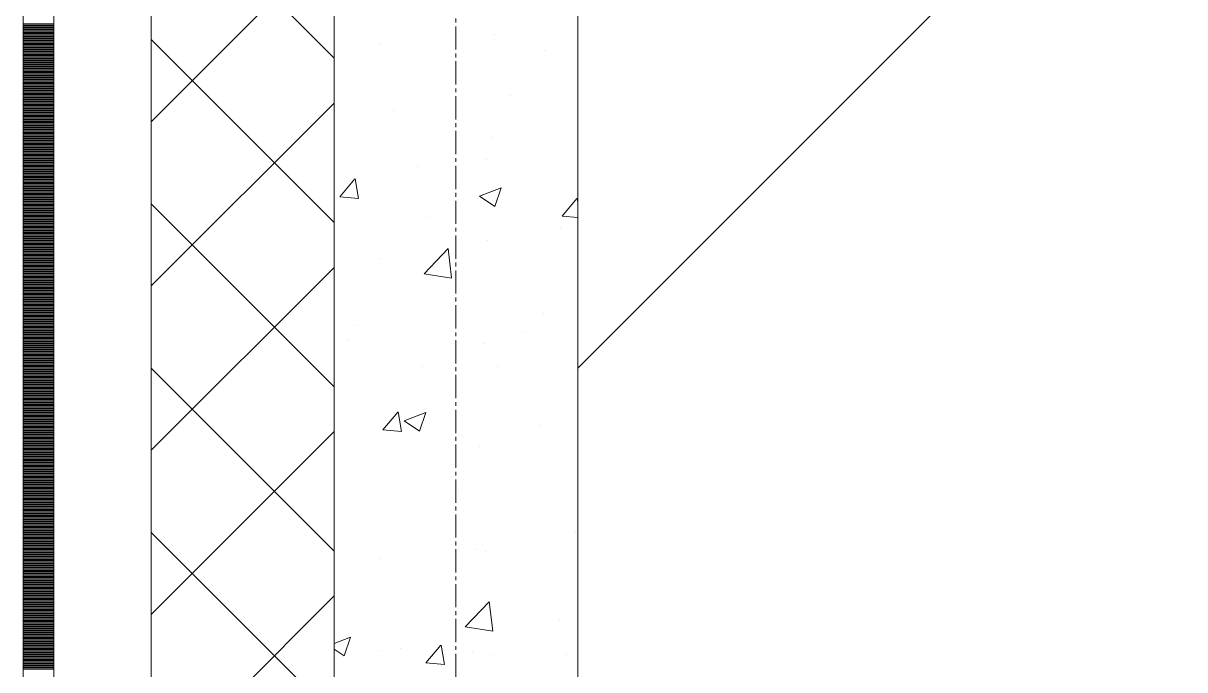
# Model space of a CAD drawing. Header units: millimetres. Extents: x 538266 to 1167394, y 114608 to 637157.
# Drawn here: x 828883 to 829836, y 159612 to 160142 of the extents above; entities that cross this region are included whole.
import ezdxf
from ezdxf.enums import TextEntityAlignment as Align

# ---------------------------------------------------------------- set-up
doc = ezdxf.new("R2010")
doc.units = ezdxf.units.MM
doc.linetypes.add('CENTER2', pattern=[28.575, 19.05, -3.175, 3.175, -3.175])
doc.linetypes.add('DASHED', pattern=[19.05, 12.7, -6.35])
doc.layers.get('Defpoints').update_dxf_attribs({"color": 140})
doc.layers.add('АР_Делит', color=120, linetype='Continuous', lineweight=0, plot=False)
for name, color, linetype, lineweight in [('АР_Стены ПЕНОблок', 52, 'Continuous', 20), ('АР_Тонкая', 254, 'Continuous', 5), ('АР_Утеплитель', 31, 'Continuous', 0), ('АР_Штриховка', 8, 'Continuous', 0)]:
    doc.layers.add(name, color=color, linetype=linetype, lineweight=lineweight)
doc.layers.add('РД_Оси_100', color=7, linetype='Continuous', lineweight=0, true_color=0x525252)
doc.layers.add('ФВ-5', color=7, linetype='Continuous')
doc.styles.add('style1', font='ARIALN.TTF')

# ---------------------------------------------------------------- blocks, each defined once
blk = doc.blocks.new('2_этаж')
at = {"layer": 'АР_Стены ПЕНОблок', "color": 18, "linetype": 'Continuous', "lineweight": 20, "true_color": 0x000000}
for p, q in [((672773.57, 213213.25), (672773.57, 137013.25)), ((672973.57, 137013.25), (672973.57, 213213.25))]:
    blk.add_line(p, q, dxfattribs=at)
at = {"layer": 'АР_Тонкая', "color": 18, "linetype": 'Continuous', "lineweight": 5, "true_color": 0x000000}
for p, q in [((672518.57, 213213.25), (672518.57, 137013.25)), ((672543.57, 213213.25), (672543.57, 137013.25)), ((672543.57, 137013.25), (672543.57, 213213.25)), ((672623.57, 137013.25), (672623.57, 213213.25))]:
    blk.add_line(p, q, dxfattribs=at)
at = {"layer": 'АР_Утеплитель', "color": 18, "linetype": 'Continuous', "lineweight": 0, "true_color": 0x000000}
for p, q in [((672623.57, 213213.25), (672623.57, 137013.25)), ((672773.57, 137013.25), (672773.57, 213213.25))]:
    blk.add_line(p, q, dxfattribs=at)
at = {"layer": 'АР_Штриховка', "color": 18, "linetype": 'Continuous', "lineweight": 0, "true_color": 0x000000}
for p, q in [((672773.57, 160113.94), (672623.57, 160263.94)), ((672623.57, 160061.8), (672773.57, 160211.8)), ((672518.57, 160142), (672543.57, 160142)), ((672518.57, 160141), (672543.57, 160141)), ((672518.57, 160140), (672543.57, 160140)), ((672518.57, 160139), (672543.57, 160139)), ((672518.57, 160138), (672543.57, 160138)), ((672518.57, 160137), (672543.57, 160137)), ((672518.57, 160136), (672543.57, 160136)), ((672518.57, 160135), (672543.57, 160135)), ((672518.57, 160134), (672543.57, 160134)), ((672518.57, 160133), (672543.57, 160133)), ((672518.57, 160132), (672543.57, 160132)), ((672905.55, 160133.64), (672905.55, 160133.64)), ((672518.57, 160131), (672543.57, 160131)), ((672518.57, 160130), (672543.57, 160130)), ((672518.57, 160129), (672543.57, 160129)), ((672518.57, 160128), (672543.57, 160128)), ((672518.57, 160127), (672543.57, 160127)), ((672518.57, 160126), (672543.57, 160126)), ((672518.57, 160125), (672543.57, 160125)), ((672518.57, 160124), (672543.57, 160124)), ((672518.57, 160123), (672543.57, 160123)), ((672773.57, 159979.23), (672623.57, 160129.23)), ((672810.63, 160125.48), (672810.63, 160125.48)), ((672518.57, 160122), (672543.57, 160122)), ((672518.57, 160121), (672543.57, 160121)), ((672518.57, 160120), (672543.57, 160120)), ((672518.57, 160119), (672543.57, 160119)), ((672518.57, 160118), (672543.57, 160118)), ((672518.57, 160117), (672543.57, 160117)), ((672518.57, 160116), (672543.57, 160116)), ((672518.57, 160115), (672543.57, 160115)), ((672518.57, 160114), (672543.57, 160114)), ((672518.57, 160113), (672543.57, 160113)), ((672773.62, 160114.6), (672773.62, 160114.6)), ((672946.22, 160119.75), (672946.22, 160119.75)), ((672518.57, 160112), (672543.57, 160112)), ((672518.57, 160111), (672543.57, 160111)), ((672518.57, 160110), (672543.57, 160110)), ((672518.57, 160109), (672543.57, 160109)), ((672518.57, 160108), (672543.57, 160108)), ((672518.57, 160107), (672543.57, 160107)), ((672518.57, 160106), (672543.57, 160106)), ((672518.57, 160105), (672543.57, 160105)), ((672518.57, 160104), (672543.57, 160104)), ((672518.57, 160103), (672543.57, 160103)), ((672518.57, 160102), (672543.57, 160102)), ((672518.57, 160101), (672543.57, 160101)), ((672518.57, 160100), (672543.57, 160100)), ((672518.57, 160099), (672543.57, 160099)), ((672518.57, 160098), (672543.57, 160098)), ((672518.57, 160097), (672543.57, 160097)), ((672518.57, 160096), (672543.57, 160096)), ((672518.57, 160095), (672543.57, 160095)), ((672518.57, 160094), (672543.57, 160094)), ((672518.57, 160093), (672543.57, 160093)), ((672518.57, 160092), (672543.57, 160092)), ((672518.57, 160091), (672543.57, 160091)), ((672518.57, 160090), (672543.57, 160090)), ((672518.57, 160089), (672543.57, 160089)), ((672518.57, 160088), (672543.57, 160088)), ((672518.57, 160087), (672543.57, 160087)), ((672518.57, 160086), (672543.57, 160086)), ((672518.57, 160085), (672543.57, 160085)), ((672518.57, 160084), (672543.57, 160084)), ((672518.57, 160083), (672543.57, 160083)), ((672518.57, 160082), (672543.57, 160082)), ((672518.57, 160081), (672543.57, 160081)), ((672518.57, 160080), (672543.57, 160080)), ((672518.57, 160079), (672543.57, 160079)), ((672518.57, 160078), (672543.57, 160078)), ((672518.57, 160077), (672543.57, 160077)), ((672518.57, 160076), (672543.57, 160076)), ((672518.57, 160075), (672543.57, 160075)), ((672623.57, 159927.1), (672773.57, 160077.1)), ((672918.62, 160083.41), (672918.62, 160083.41)), ((672518.57, 160074), (672543.57, 160074)), ((672518.57, 160073), (672543.57, 160073)), ((672518.57, 160072), (672543.57, 160072)), ((672518.57, 160071), (672543.57, 160071)), ((672518.57, 160070), (672543.57, 160070)), ((672518.57, 160069), (672543.57, 160069)), ((672518.57, 160068), (672543.57, 160068)), ((672518.57, 160067), (672543.57, 160067)), ((672518.57, 160066), (672543.57, 160066)), ((672822.42, 160070.74), (672822.42, 160070.74)), ((672518.57, 160065), (672543.57, 160065)), ((672518.57, 160064), (672543.57, 160064)), ((672518.57, 160063), (672543.57, 160063)), ((672518.57, 160062), (672543.57, 160062)), ((672518.57, 160061), (672543.57, 160061)), ((672518.57, 160060), (672543.57, 160060)), ((672518.57, 160059), (672543.57, 160059)), ((672518.57, 160058), (672543.57, 160058)), ((672518.57, 160057), (672543.57, 160057)), ((672518.57, 160056), (672543.57, 160056)), ((672518.57, 160055), (672543.57, 160055)), ((672518.57, 160054), (672543.57, 160054)), ((672518.57, 160053), (672543.57, 160053)), ((672518.57, 160052), (672543.57, 160052)), ((672518.57, 160051), (672543.57, 160051)), ((672518.57, 160050), (672543.57, 160050)), ((672518.57, 160049), (672543.57, 160049)), ((672518.57, 160048), (672543.57, 160048)), ((672518.57, 160047), (672543.57, 160047)), ((672902.46, 160049.09), (672902.46, 160049.09)), ((672518.57, 160046), (672543.57, 160046)), ((672518.57, 160045), (672543.57, 160045)), ((672518.57, 160044), (672543.57, 160044)), ((672518.57, 160043), (672543.57, 160043)), ((672518.57, 160042), (672543.57, 160042)), ((672518.57, 160041), (672543.57, 160041)), ((672518.57, 160040), (672543.57, 160040)), ((672518.57, 160039), (672543.57, 160039)), ((672518.57, 160038), (672543.57, 160038)), ((672518.57, 160037), (672543.57, 160037)), ((672518.57, 160036), (672543.57, 160036)), ((672518.57, 160035), (672543.57, 160035)), ((672518.57, 160034), (672543.57, 160034)), ((672518.57, 160033), (672543.57, 160033)), ((672518.57, 160032), (672543.57, 160032)), ((672518.57, 160031), (672543.57, 160031)), ((672518.57, 160030), (672543.57, 160030)), ((672518.57, 160029), (672543.57, 160029)), ((672518.57, 160028), (672543.57, 160028)), ((672518.57, 160027), (672543.57, 160027)), ((672898.28, 160030.9), (672898.28, 160030.9)), ((672518.57, 160026), (672543.57, 160026)), ((672518.57, 160025), (672543.57, 160025)), ((672518.57, 160024), (672543.57, 160024)), ((672518.57, 160023), (672543.57, 160023)), ((672518.57, 160022), (672543.57, 160022)), ((672518.57, 160021), (672543.57, 160021)), ((672518.57, 160020), (672543.57, 160020)), ((672518.57, 160019), (672543.57, 160019)), ((672518.57, 160018), (672543.57, 160018)), ((672842.13, 160024.76), (672842.13, 160024.76)), ((672518.57, 160017), (672543.57, 160017)), ((672518.57, 160016), (672543.57, 160016)), ((672518.57, 160015), (672543.57, 160015)), ((672518.57, 160014), (672543.57, 160014)), ((672518.57, 160013), (672543.57, 160013)), ((672518.57, 160012), (672543.57, 160012)), ((672518.57, 160011), (672543.57, 160011)), ((672518.57, 160010), (672543.57, 160010)), ((672518.57, 160009), (672543.57, 160009)), ((672518.57, 160008), (672543.57, 160008)), ((672778.39, 160000.24), (672790.63, 160014.83)), ((672793.75, 159998.94), (672790.82, 160014.86)), ((672518.57, 160007), (672543.57, 160007)), ((672518.57, 160006), (672543.57, 160006)), ((672518.57, 160005), (672543.57, 160005)), ((672518.57, 160004), (672543.57, 160004)), ((672518.57, 160003), (672543.57, 160003)), ((672518.57, 160002), (672543.57, 160002)), ((672518.57, 160001), (672543.57, 160001)), ((672518.57, 160000), (672543.57, 160000)), ((672518.57, 159999), (672543.57, 159999)), ((672778.39, 160000.24), (672793.57, 159998.91)), ((672892.9, 160000.71), (672905.54, 159992.19)), ((672892.96, 160000.84), (672910.75, 160007.67)), ((672905.55, 159992.18), (672910.7, 160007.53)), ((672960.57, 159984.3), (672972.82, 159998.9)), ((672973.57, 159995.84), (672973, 159998.92)), ((672518.57, 159998), (672543.57, 159998)), ((672518.57, 159997), (672543.57, 159997)), ((672518.57, 159996), (672543.57, 159996)), ((672518.57, 159995), (672543.57, 159995)), ((672518.57, 159994), (672543.57, 159994)), ((672518.57, 159993), (672543.57, 159993)), ((672518.57, 159992), (672543.57, 159992)), ((672518.57, 159991), (672543.57, 159991)), ((672518.57, 159990), (672543.57, 159990)), ((672518.57, 159989), (672543.57, 159989)), ((672773.57, 159844.53), (672623.57, 159994.53)), ((672518.57, 159988), (672543.57, 159988)), ((672518.57, 159987), (672543.57, 159987)), ((672518.57, 159986), (672543.57, 159986)), ((672518.57, 159985), (672543.57, 159985)), ((672518.57, 159984), (672543.57, 159984)), ((672518.57, 159983), (672543.57, 159983)), ((672518.57, 159982), (672543.57, 159982)), ((672518.57, 159981), (672543.57, 159981)), ((672518.57, 159980), (672543.57, 159980)), ((672851.8, 159983.23), (672851.8, 159983.23)), ((672960.57, 159984.3), (672973.57, 159983.16)), ((672518.57, 159979), (672543.57, 159979)), ((672518.57, 159978), (672543.57, 159978)), ((672518.57, 159977), (672543.57, 159977)), ((672518.57, 159976), (672543.57, 159976)), ((672518.57, 159975), (672543.57, 159975)), ((672518.57, 159974), (672543.57, 159974)), ((672518.57, 159973), (672543.57, 159973)), ((672518.57, 159972), (672543.57, 159972)), ((672518.57, 159971), (672543.57, 159971)), ((672518.57, 159970), (672543.57, 159970)), ((672959.14, 159975.13), (672959.14, 159975.13)), ((672518.57, 159969), (672543.57, 159969)), ((672518.57, 159968), (672543.57, 159968)), ((672518.57, 159967), (672543.57, 159967)), ((672518.57, 159966), (672543.57, 159966)), ((672518.57, 159965), (672543.57, 159965)), ((672518.57, 159964), (672543.57, 159964)), ((672518.57, 159963), (672543.57, 159963)), ((672518.57, 159962), (672543.57, 159962)), ((672518.57, 159961), (672543.57, 159961)), ((672899.37, 159964.53), (672899.37, 159964.53)), ((672518.57, 159960), (672543.57, 159960)), ((672518.57, 159959), (672543.57, 159959)), ((672518.57, 159958), (672543.57, 159958)), ((672518.57, 159957), (672543.57, 159957)), ((672518.57, 159956), (672543.57, 159956)), ((672518.57, 159955), (672543.57, 159955)), ((672518.57, 159954), (672543.57, 159954)), ((672518.57, 159953), (672543.57, 159953)), ((672518.57, 159952), (672543.57, 159952)), ((672518.57, 159951), (672543.57, 159951)), ((672847.39, 159937.16), (672867.17, 159957.78)), ((672870.03, 159933.66), (672867.23, 159957.79)), ((672518.57, 159950), (672543.57, 159950)), ((672518.57, 159949), (672543.57, 159949)), ((672518.57, 159948), (672543.57, 159948)), ((672518.57, 159947), (672543.57, 159947)), ((672518.57, 159946), (672543.57, 159946)), ((672518.57, 159945), (672543.57, 159945)), ((672518.57, 159944), (672543.57, 159944)), ((672518.57, 159943), (672543.57, 159943)), ((672518.57, 159942), (672543.57, 159942)), ((672623.57, 159792.39), (672773.57, 159942.39)), ((672811.01, 159949.7), (672811.01, 159949.7)), ((672518.57, 159941), (672543.57, 159941)), ((672518.57, 159940), (672543.57, 159940)), ((672518.57, 159939), (672543.57, 159939)), ((672518.57, 159938), (672543.57, 159938)), ((672518.57, 159937), (672543.57, 159937)), ((672518.57, 159936), (672543.57, 159936)), ((672518.57, 159935), (672543.57, 159935)), ((672518.57, 159934), (672543.57, 159934)), ((672518.57, 159933), (672543.57, 159933)), ((672518.57, 159932), (672543.57, 159932)), ((672847.43, 159937.08), (672870.02, 159933.57)), ((672518.57, 159931), (672543.57, 159931)), ((672518.57, 159930), (672543.57, 159930)), ((672518.57, 159929), (672543.57, 159929)), ((672518.57, 159928), (672543.57, 159928)), ((672518.57, 159927), (672543.57, 159927)), ((672518.57, 159926), (672543.57, 159926)), ((672518.57, 159925), (672543.57, 159925)), ((672518.57, 159924), (672543.57, 159924)), ((672518.57, 159923), (672543.57, 159923)), ((672518.57, 159922), (672543.57, 159922)), ((672518.57, 159921), (672543.57, 159921)), ((672518.57, 159920), (672543.57, 159920)), ((672518.57, 159919), (672543.57, 159919)), ((672518.57, 159918), (672543.57, 159918)), ((672518.57, 159917), (672543.57, 159917)), ((672518.57, 159916), (672543.57, 159916)), ((672518.57, 159915), (672543.57, 159915)), ((672518.57, 159914), (672543.57, 159914)), ((672518.57, 159913), (672543.57, 159913)), ((672518.57, 159912), (672543.57, 159912)), ((672518.57, 159911), (672543.57, 159911)), ((672518.57, 159910), (672543.57, 159910)), ((672518.57, 159909), (672543.57, 159909)), ((672518.57, 159908), (672543.57, 159908)), ((672518.57, 159907), (672543.57, 159907)), ((672518.57, 159906), (672543.57, 159906)), ((672518.57, 159905), (672543.57, 159905)), ((672518.57, 159904), (672543.57, 159904)), ((672945.39, 159904.17), (672945.39, 159904.17)), ((672518.57, 159903), (672543.57, 159903)), ((672518.57, 159902), (672543.57, 159902)), ((672518.57, 159901), (672543.57, 159901)), ((672518.57, 159900), (672543.57, 159900)), ((672518.57, 159899), (672543.57, 159899)), ((672518.57, 159898), (672543.57, 159898)), ((672518.57, 159897), (672543.57, 159897)), ((672518.57, 159896), (672543.57, 159896)), ((672518.57, 159895), (672543.57, 159895)), ((672518.57, 159894), (672543.57, 159894)), ((672792.67, 159894.96), (672792.67, 159894.96)), ((672518.57, 159893), (672543.57, 159893)), ((672518.57, 159892), (672543.57, 159892)), ((672518.57, 159891), (672543.57, 159891)), ((672518.57, 159890), (672543.57, 159890)), ((672518.57, 159889), (672543.57, 159889)), ((672518.57, 159888), (672543.57, 159888)), ((672518.57, 159887), (672543.57, 159887)), ((672518.57, 159886), (672543.57, 159886)), ((672518.57, 159885), (672543.57, 159885)), ((672928.26, 159889.23), (672928.26, 159889.23)), ((672518.57, 159884), (672543.57, 159884)), ((672518.57, 159883), (672543.57, 159883)), ((672518.57, 159882), (672543.57, 159882)), ((672518.57, 159881), (672543.57, 159881)), ((672518.57, 159880), (672543.57, 159880)), ((672518.57, 159879), (672543.57, 159879)), ((672518.57, 159878), (672543.57, 159878)), ((672518.57, 159877), (672543.57, 159877)), ((672518.57, 159876), (672543.57, 159876)), ((672518.57, 159875), (672543.57, 159875)), ((672784.98, 159883.05), (672784.98, 159883.05)), ((672896.28, 159879.98), (672896.28, 159879.98)), ((672518.57, 159874), (672543.57, 159874)), ((672518.57, 159873), (672543.57, 159873)), ((672518.57, 159872), (672543.57, 159872)), ((672518.57, 159871), (672543.57, 159871)), ((672518.57, 159870), (672543.57, 159870)), ((672518.57, 159869), (672543.57, 159869)), ((672518.57, 159868), (672543.57, 159868)), ((672518.57, 159867), (672543.57, 159867)), ((672518.57, 159866), (672543.57, 159866)), ((672518.57, 159865), (672543.57, 159865)), ((672518.57, 159864), (672543.57, 159864)), ((672518.57, 159863), (672543.57, 159863)), ((672518.57, 159862), (672543.57, 159862)), ((672518.57, 159861), (672543.57, 159861)), ((672518.57, 159860), (672543.57, 159860)), ((672518.57, 159859), (672543.57, 159859)), ((672518.57, 159858), (672543.57, 159858)), ((672518.57, 159857), (672543.57, 159857)), ((672518.57, 159856), (672543.57, 159856)), ((672773.57, 159709.82), (672623.57, 159859.82)), ((672846.23, 159860.84), (672846.23, 159860.84)), ((672908.02, 159860.81), (672908.02, 159860.81)), ((672518.57, 159855), (672543.57, 159855)), ((672518.57, 159854), (672543.57, 159854)), ((672518.57, 159853), (672543.57, 159853)), ((672518.57, 159852), (672543.57, 159852)), ((672518.57, 159851), (672543.57, 159851)), ((672518.57, 159850), (672543.57, 159850)), ((672518.57, 159849), (672543.57, 159849)), ((672518.57, 159848), (672543.57, 159848)), ((672518.57, 159847), (672543.57, 159847)), ((672518.57, 159846), (672543.57, 159846)), ((672518.57, 159845), (672543.57, 159845)), ((672518.57, 159844), (672543.57, 159844)), ((672518.57, 159843), (672543.57, 159843)), ((672518.57, 159842), (672543.57, 159842)), ((672518.57, 159841), (672543.57, 159841)), ((672518.57, 159840), (672543.57, 159840)), ((672518.57, 159839), (672543.57, 159839)), ((672518.57, 159838), (672543.57, 159838)), ((672518.57, 159837), (672543.57, 159837)), ((672518.57, 159836), (672543.57, 159836)), ((672518.57, 159835), (672543.57, 159835)), ((672518.57, 159834), (672543.57, 159834)), ((672518.57, 159833), (672543.57, 159833)), ((672518.57, 159832), (672543.57, 159832)), ((672518.57, 159831), (672543.57, 159831)), ((672518.57, 159830), (672543.57, 159830)), ((672518.57, 159829), (672543.57, 159829)), ((672518.57, 159828), (672543.57, 159828)), ((672518.57, 159827), (672543.57, 159827)), ((672518.57, 159826), (672543.57, 159826)), ((672518.57, 159825), (672543.57, 159825)), ((672518.57, 159824), (672543.57, 159824)), ((672518.57, 159823), (672543.57, 159823)), ((672518.57, 159822), (672543.57, 159822)), ((672518.57, 159821), (672543.57, 159821)), ((672518.57, 159820), (672543.57, 159820)), ((672518.57, 159819), (672543.57, 159819)), ((672518.57, 159818), (672543.57, 159818)), ((672813.63, 159809.18), (672825.88, 159823.78)), ((672829, 159807.89), (672826.06, 159823.81)), ((672831.16, 159816.65), (672848.95, 159823.48)), ((672843.75, 159807.99), (672848.9, 159823.34)), ((672518.57, 159817), (672543.57, 159817)), ((672518.57, 159816), (672543.57, 159816)), ((672518.57, 159815), (672543.57, 159815)), ((672518.57, 159814), (672543.57, 159814)), ((672518.57, 159813), (672543.57, 159813)), ((672518.57, 159812), (672543.57, 159812)), ((672518.57, 159811), (672543.57, 159811)), ((672518.57, 159810), (672543.57, 159810)), ((672518.57, 159809), (672543.57, 159809)), ((672518.57, 159808), (672543.57, 159808)), ((672813.63, 159809.18), (672828.81, 159807.85)), ((672831.1, 159816.52), (672843.74, 159808)), ((672942.16, 159812.36), (672942.16, 159812.36)), ((672518.57, 159807), (672543.57, 159807)), ((672518.57, 159806), (672543.57, 159806)), ((672518.57, 159805), (672543.57, 159805)), ((672518.57, 159804), (672543.57, 159804)), ((672518.57, 159803), (672543.57, 159803)), ((672518.57, 159802), (672543.57, 159802)), ((672518.57, 159801), (672543.57, 159801)), ((672518.57, 159800), (672543.57, 159800)), ((672518.57, 159799), (672543.57, 159799)), ((672623.57, 159657.69), (672773.57, 159807.69)), ((672878.57, 159803.99), (672878.57, 159803.99)), ((672518.57, 159798), (672543.57, 159798)), ((672518.57, 159797), (672543.57, 159797)), ((672518.57, 159796), (672543.57, 159796)), ((672518.57, 159795), (672543.57, 159795)), ((672518.57, 159794), (672543.57, 159794)), ((672518.57, 159793), (672543.57, 159793)), ((672518.57, 159792), (672543.57, 159792)), ((672518.57, 159791), (672543.57, 159791)), ((672518.57, 159790), (672543.57, 159790)), ((672518.57, 159789), (672543.57, 159789)), ((672893.19, 159795.42), (672893.19, 159795.42)), ((672518.57, 159788), (672543.57, 159788)), ((672518.57, 159787), (672543.57, 159787)), ((672518.57, 159786), (672543.57, 159786)), ((672518.57, 159785), (672543.57, 159785)), ((672518.57, 159784), (672543.57, 159784)), ((672518.57, 159783), (672543.57, 159783)), ((672518.57, 159782), (672543.57, 159782)), ((672518.57, 159781), (672543.57, 159781)), ((672518.57, 159780), (672543.57, 159780)), ((672518.57, 159779), (672543.57, 159779)), ((672518.57, 159778), (672543.57, 159778)), ((672518.57, 159777), (672543.57, 159777)), ((672518.57, 159776), (672543.57, 159776)), ((672518.57, 159775), (672543.57, 159775)), ((672518.57, 159774), (672543.57, 159774)), ((672518.57, 159773), (672543.57, 159773)), ((672518.57, 159772), (672543.57, 159772)), ((672518.57, 159771), (672543.57, 159771)), ((672518.57, 159770), (672543.57, 159770)), ((672518.57, 159769), (672543.57, 159769)), ((672518.57, 159768), (672543.57, 159768)), ((672518.57, 159767), (672543.57, 159767)), ((672518.57, 159766), (672543.57, 159766)), ((672518.57, 159765), (672543.57, 159765)), ((672518.57, 159764), (672543.57, 159764)), ((672518.57, 159763), (672543.57, 159763)), ((672518.57, 159762), (672543.57, 159762)), ((672518.57, 159761), (672543.57, 159761)), ((672518.57, 159760), (672543.57, 159760)), ((672518.57, 159759), (672543.57, 159759)), ((672518.57, 159758), (672543.57, 159758)), ((672518.57, 159757), (672543.57, 159757)), ((672518.57, 159756), (672543.57, 159756)), ((672518.57, 159755), (672543.57, 159755)), ((672518.57, 159754), (672543.57, 159754)), ((672518.57, 159753), (672543.57, 159753)), ((672518.57, 159752), (672543.57, 159752)), ((672518.57, 159751), (672543.57, 159751)), ((672877.73, 159760.12), (672877.73, 159760.12)), ((672518.57, 159750), (672543.57, 159750)), ((672518.57, 159749), (672543.57, 159749)), ((672518.57, 159748), (672543.57, 159748)), ((672518.57, 159747), (672543.57, 159747)), ((672518.57, 159746), (672543.57, 159746)), ((672518.57, 159745), (672543.57, 159745)), ((672518.57, 159744), (672543.57, 159744)), ((672518.57, 159743), (672543.57, 159743)), ((672518.57, 159742), (672543.57, 159742)), ((672518.57, 159741), (672543.57, 159741)), ((672518.57, 159740), (672543.57, 159740)), ((672518.57, 159739), (672543.57, 159739)), ((672518.57, 159738), (672543.57, 159738)), ((672518.57, 159737), (672543.57, 159737)), ((672518.57, 159736), (672543.57, 159736)), ((672518.57, 159735), (672543.57, 159735)), ((672518.57, 159734), (672543.57, 159734)), ((672518.57, 159733), (672543.57, 159733)), ((672518.57, 159732), (672543.57, 159732)), ((672518.57, 159731), (672543.57, 159731)), ((672518.57, 159730), (672543.57, 159730)), ((672518.57, 159729), (672543.57, 159729)), ((672518.57, 159728), (672543.57, 159728)), ((672518.57, 159727), (672543.57, 159727)), ((672518.57, 159726), (672543.57, 159726)), ((672518.57, 159725), (672543.57, 159725)), ((672518.57, 159724), (672543.57, 159724)), ((672518.57, 159723), (672543.57, 159723)), ((672773.57, 159575.12), (672623.57, 159725.12)), ((672971.53, 159724.84), (672971.53, 159724.84)), ((672518.57, 159722), (672543.57, 159722)), ((672518.57, 159721), (672543.57, 159721)), ((672518.57, 159720), (672543.57, 159720)), ((672518.57, 159719), (672543.57, 159719)), ((672518.57, 159718), (672543.57, 159718)), ((672518.57, 159717), (672543.57, 159717)), ((672518.57, 159716), (672543.57, 159716)), ((672518.57, 159715), (672543.57, 159715)), ((672518.57, 159714), (672543.57, 159714)), ((672518.57, 159713), (672543.57, 159713)), ((672518.57, 159712), (672543.57, 159712)), ((672518.57, 159711), (672543.57, 159711)), ((672518.57, 159710), (672543.57, 159710)), ((672518.57, 159709), (672543.57, 159709)), ((672518.57, 159708), (672543.57, 159708)), ((672518.57, 159707), (672543.57, 159707)), ((672518.57, 159706), (672543.57, 159706)), ((672518.57, 159705), (672543.57, 159705)), ((672518.57, 159704), (672543.57, 159704)), ((672518.57, 159703), (672543.57, 159703)), ((672811.75, 159703.81), (672811.75, 159703.81)), ((672875.34, 159712.18), (672875.34, 159712.18)), ((672890.1, 159710.87), (672890.1, 159710.87)), ((672897.53, 159709.26), (672897.53, 159709.26)), ((672518.57, 159702), (672543.57, 159702)), ((672518.57, 159701), (672543.57, 159701)), ((672518.57, 159700), (672543.57, 159700)), ((672518.57, 159699), (672543.57, 159699)), ((672518.57, 159698), (672543.57, 159698)), ((672518.57, 159697), (672543.57, 159697)), ((672518.57, 159696), (672543.57, 159696)), ((672518.57, 159695), (672543.57, 159695)), ((672518.57, 159694), (672543.57, 159694)), ((672518.57, 159693), (672543.57, 159693)), ((672518.57, 159692), (672543.57, 159692)), ((672518.57, 159691), (672543.57, 159691)), ((672518.57, 159690), (672543.57, 159690)), ((672518.57, 159689), (672543.57, 159689)), ((672518.57, 159688), (672543.57, 159688)), ((672518.57, 159687), (672543.57, 159687)), ((672518.57, 159686), (672543.57, 159686)), ((672518.57, 159685), (672543.57, 159685)), ((672518.57, 159684), (672543.57, 159684)), ((672518.57, 159683), (672543.57, 159683)), ((672518.57, 159682), (672543.57, 159682)), ((672518.57, 159681), (672543.57, 159681)), ((672518.57, 159680), (672543.57, 159680)), ((672518.57, 159679), (672543.57, 159679)), ((672518.57, 159678), (672543.57, 159678)), ((672518.57, 159677), (672543.57, 159677)), ((672518.57, 159676), (672543.57, 159676)), ((672518.57, 159675), (672543.57, 159675)), ((672518.57, 159674), (672543.57, 159674)), ((672518.57, 159673), (672543.57, 159673)), ((672518.57, 159672), (672543.57, 159672)), ((672518.57, 159671), (672543.57, 159671)), ((672518.57, 159670), (672543.57, 159670)), ((672518.57, 159669), (672543.57, 159669)), ((672518.57, 159668), (672543.57, 159668)), ((672518.57, 159667), (672543.57, 159667)), ((672518.57, 159666), (672543.57, 159666)), ((672518.57, 159665), (672543.57, 159665)), ((672623.57, 159522.98), (672773.57, 159672.98)), ((672881.06, 159647.69), (672900.85, 159668.31)), ((672903.71, 159644.19), (672900.9, 159668.32)), ((672518.57, 159664), (672543.57, 159664)), ((672518.57, 159663), (672543.57, 159663)), ((672518.57, 159662), (672543.57, 159662)), ((672518.57, 159661), (672543.57, 159661)), ((672518.57, 159660), (672543.57, 159660)), ((672518.57, 159659), (672543.57, 159659)), ((672518.57, 159658), (672543.57, 159658)), ((672518.57, 159657), (672543.57, 159657)), ((672518.57, 159656), (672543.57, 159656)), ((672518.57, 159655), (672543.57, 159655)), ((672518.57, 159654), (672543.57, 159654)), ((672518.57, 159653), (672543.57, 159653)), ((672518.57, 159652), (672543.57, 159652)), ((672518.57, 159651), (672543.57, 159651)), ((672518.57, 159650), (672543.57, 159650)), ((672518.57, 159649), (672543.57, 159649)), ((672518.57, 159648), (672543.57, 159648)), ((672518.57, 159647), (672543.57, 159647)), ((672518.57, 159646), (672543.57, 159646)), ((672881.1, 159647.61), (672903.69, 159644.11)), ((672958.39, 159653.49), (672958.39, 159653.49)), ((672518.57, 159645), (672543.57, 159645)), ((672518.57, 159644), (672543.57, 159644)), ((672518.57, 159643), (672543.57, 159643)), ((672518.57, 159642), (672543.57, 159642)), ((672518.57, 159641), (672543.57, 159641)), ((672518.57, 159640), (672543.57, 159640)), ((672518.57, 159639), (672543.57, 159639)), ((672518.57, 159638), (672543.57, 159638)), ((672518.57, 159637), (672543.57, 159637)), ((672773.57, 159634.08), (672787.14, 159639.29)), ((672781.95, 159623.81), (672787.1, 159639.15)), ((672518.57, 159636), (672543.57, 159636)), ((672518.57, 159635), (672543.57, 159635)), ((672518.57, 159634), (672543.57, 159634)), ((672518.57, 159633), (672543.57, 159633)), ((672518.57, 159632), (672543.57, 159632)), ((672518.57, 159631), (672543.57, 159631)), ((672518.57, 159630), (672543.57, 159630)), ((672518.57, 159629), (672543.57, 159629)), ((672518.57, 159628), (672543.57, 159628)), ((672518.57, 159627), (672543.57, 159627)), ((672773.57, 159629.45), (672781.93, 159623.81)), ((672810.26, 159628.07), (672810.26, 159628.07)), ((672828.27, 159630.33), (672828.27, 159630.33)), ((672848.88, 159618.13), (672861.12, 159632.72)), ((672864.24, 159616.83), (672861.3, 159632.75)), ((672518.57, 159626), (672543.57, 159626)), ((672518.57, 159625), (672543.57, 159625)), ((672518.57, 159624), (672543.57, 159624)), ((672518.57, 159623), (672543.57, 159623)), ((672518.57, 159622), (672543.57, 159622)), ((672518.57, 159621), (672543.57, 159621)), ((672518.57, 159620), (672543.57, 159620)), ((672518.57, 159619), (672543.57, 159619)), ((672518.57, 159618), (672543.57, 159618)), ((672848.88, 159618.12), (672864.06, 159616.8)), ((672887.02, 159626.31), (672887.02, 159626.31)), ((672904.71, 159624.66), (672904.71, 159624.66)), ((672963.86, 159624.6), (672963.86, 159624.6)), ((672518.57, 159617), (672543.57, 159617)), ((672518.57, 159616), (672543.57, 159616)), ((672518.57, 159615), (672543.57, 159615)), ((672518.57, 159614), (672543.57, 159614)), ((672518.57, 159613), (672543.57, 159613))]:
    blk.add_line(p, q, dxfattribs=at)
at = {"layer": 'Defpoints', "color": 18, "true_color": 0x000000, "style": 'style1'}
for p in [(677970.57, 219836.39), (678101.19, 211681.39)]:
    blk.add_attdef('АР-ПОМЕЩЕНИЕ:НАИМЕНОВАНИЕ', text='', height=100, dxfattribs=at).set_placement(p, align=Align.MIDDLE)
blk = doc.blocks.new('СОШ_2200_АР_ОСИ_М100_28.05.24')
at = {"layer": 'АР_Делит', "color": 251, "linetype": 'DASHED', "true_color": 0x636466}
blk.add_lwpolyline([(114955, 135155), (114955, -355), (93595.036, -355), (93595.036, 13855), (94145, 13855), (94145, 68320), (66055, 68320), (66055, 13857.73), (83455, 13857.73), (83455, -355), (45245, -355), (45245, 13145), (44695, 13145), (44695, 26755), (45245, 26755), (45245, 68320), (20455, 68320), (20455, 26755), (27955, 26755), (27955, 13145), (-355, 13145), (-355, 100855)], dxfattribs=at)
at = {"layer": 'РД_Оси_100', "color": 251, "linetype": 'CENTER2', "true_color": 0x636466}
blk.add_line((0, -6155), (0, 139938.679), dxfattribs=at)

msp = doc.modelspace()

# ---------------------------------------------------------------- hatches: boundary and pattern name
at = {"layer": 'ФВ-5'}
h = msp.add_hatch(dxfattribs=at)
h.set_pattern_fill('ANSI31', color=3, scale=300)
h.paths.add_polyline_path([(849237.83, 163560.99), (849237.83, 164465.51, -0.27475), (849124.88, 164655.54, -0.245742), (849217.83, 164833.24), (849217.83, 165213.25), (845769.48, 165213.25, -0.618518), (845382.35, 165213.25), (843647.83, 165213.25), (843647.83, 164913.25), (842747.83, 164913.25), (842747.83, 165213.25), (842667.83, 165213.25), (842667.83, 164793.25), (841647.83, 164793.25), (841647.83, 164713.25), (841647.83, 161813.25), (841647.83, 161313.25), (841647.83, 160413.25), (841647.83, 158613.25), (841647.83, 158389.41, -0.260437), (841750.78, 158205.17, -0.260437), (841647.83, 158020.93), (841647.83, 157055.57, -0.260437), (841750.78, 156871.33, -0.260437), (841647.83, 156687.09), (841647.83, 156333.25), (842017.83, 156333.25), (842017.83, 156113.25), (849237.83, 156113.25), (849237.83, 156880.92, -0.27475), (849124.88, 157070.96, -0.27475), (849237.83, 157260.99), (849237.83, 160413.25), (849217.83, 160413.25), (849217.83, 161313.25), (849218.54, 162376.98, -0.246803), (849124.88, 162555.17, -0.27475), (849237.83, 162745.2), (849237.83, 163180.92, -0.27475), (849124.88, 163370.96, -0.27475)])
h.paths.add_polyline_path([(845558.64, 161395.97), (845008.64, 161395.97, -1), (845008.64, 161995.97), (845558.64, 161995.97, -1)], flags=16)
h.paths.add_polyline_path([(842291.63, 157558.88, -1), (841691.63, 157558.88, -1)], flags=16)
h.paths.add_polyline_path([(849124.88, 171855.54, -0.27475), (849237.83, 172045.58), (849237.83, 172480.92, -0.27475), (849124.88, 172670.96, -0.27475), (849237.83, 172860.99), (849237.83, 173765.51, -0.27475), (849124.88, 173955.54, -0.27475), (849237.83, 174145.58), (849237.83, 174163.25), (849217.83, 174163.25), (849217.83, 174513.25), (844057.83, 174513.25), (844057.83, 174513.25), (844057.83, 174213.25), (843157.83, 174213.25), (843157.83, 174513.25), (843077.83, 174513.25), (843077.83, 174093.25), (842057.83, 174093.25), (842057.83, 173373.25), (842057.83, 172433.25), (841647.83, 172433.25), (841647.83, 172363.25), (841647.83, 170613.25), (841647.83, 169713.25), (841647.83, 169339.41, -0.260437), (841750.78, 169155.17, -0.260437), (841647.83, 168970.93), (841670.85, 167335.45, -1), (842270.85, 167335.45, -1), (841670.85, 167335.45), (841650.71, 166353.77, -0.256246), (841750.78, 166171.33, -0.105217), (841732.04, 166083.25), (841867.83, 166083.25), (841867.83, 165413.25), (845385.88, 165413.25, -0.594367), (845765.95, 165413.25), (849217.83, 165413.25), (849217.83, 165913.25), (849218.05, 166193.1, -0.246072), (849124.88, 166370.96, -0.27475), (849237.83, 166560.99), (849237.83, 169713.25), (849213.53, 169713.25), (849217.83, 169717.55), (849217.83, 170613.25), (849218.87, 171677.13, -0.247282)])
h.paths.add_polyline_path([(845615.62, 168700.58), (845065.62, 168700.58, -1), (845065.62, 169300.58), (845615.62, 169300.58, -1)], flags=16)
h.paths.add_polyline_path([(836927.83, 171813.25), (836927.83, 172713.25), (836927.83, 172987.09, -0.260437), (836824.88, 173171.33, -0.260437), (836927.83, 173355.57), (836927.83, 175970.93, -0.260437), (836824.88, 176155.17, -0.260437), (836927.83, 176339.41), (836927.83, 176413.25), (836927.83, 176913.25), (833193.32, 176913.25, -0.618518), (832806.19, 176913.25), (829360.51, 176913.25), (829357.83, 176910.57), (829357.83, 176413.25), (829357.74, 176237.44, -0.255873), (829457.56, 176055.17, -0.284268), (829337.83, 175861.61), (829337.83, 172713.25), (829357.83, 172713.25), (829357.83, 171813.25), (829357.22, 170753.93, -0.256632), (829457.56, 170571.33, -0.284268), (829337.83, 170377.76), (829337.83, 169948.73, -0.284268), (829457.56, 169755.17, -0.284268), (829337.83, 169561.61), (829337.83, 168664.89, -0.284268), (829457.56, 168471.33, -0.255743), (829357.83, 168289.11), (829357.83, 167813.25), (832809.72, 167813.25, -0.594367), (833189.79, 167813.25), (834927.83, 167813.25), (834927.83, 168113.25), (835827.83, 168113.25), (835827.83, 167813.25), (835907.83, 167813.25), (835907.83, 168233.25), (836927.83, 168233.25), (836927.83, 168313.25)])
h.paths.add_polyline_path([(832552.08, 172650.64), (832002.08, 172650.64, -1), (832002.08, 173250.64), (832552.08, 173250.64, -1)], flags=16)
h.paths.add_polyline_path([(836927.83, 166670.93, -0.260437), (836824.88, 166855.17, -0.105217), (836843.63, 166943.25), (836707.83, 166943.25), (836707.83, 167613.25), (833193.32, 167613.25, -0.618518), (832806.19, 167613.25), (829357.83, 167613.25), (829357.83, 167113.25), (829357.72, 166937.46, -0.255913), (829457.56, 166755.17, -0.284268), (829337.83, 166561.61), (829337.83, 163413.25), (829357.83, 163413.25), (829357.83, 162513.25), (829357, 161454.07, -0.256955), (829457.56, 161271.33, -0.284268), (829337.83, 161077.76), (829337.83, 160648.73, -0.284268), (829457.56, 160455.17, -0.284268), (829337.83, 160261.61), (829337.83, 159364.89, -0.284268), (829457.56, 159171.33, -0.255743), (829357.83, 158989.11), (829357.83, 158513.25), (832809.67, 158513.32, -0.59466), (833189.83, 158513.33), (834927.81, 158513.37), (834927.83, 158513.41), (834927.83, 158813.41), (835827.83, 158813.41), (835827.83, 158513.39), (835907.83, 158513.39), (835907.83, 158933.41), (836927.83, 158933.41), (836927.83, 159013.25), (836927.83, 159543.25), (836927.83, 161303.25), (836927.83, 161813.25), (836927.83, 162513.25), (836927.83, 163413.25), (836927.83, 163687.09, -0.260437), (836824.88, 163871.33, -0.260437), (836927.83, 164055.57)])
h.paths.add_polyline_path([(832518.25, 163600.5), (831968.25, 163600.5, -1), (831968.25, 164200.5), (832518.25, 164200.5, -1)], flags=16)
h = msp.add_hatch(dxfattribs=at)
h.set_pattern_fill('ANSI31', color=3, scale=300)
h.paths.add_polyline_path([(856937.83, 141853.28), (856717.83, 141633.28), (856717.83, 141593.78), (856417.83, 141593.78), (856417.83, 142493.78), (856717.83, 142493.78), (856717.83, 142082.3), (856937.83, 142302.3), (856937.83, 143613.25), (856037.83, 143613.25), (856037.83, 143603.25), (853263.99, 143603.25, -0.558775), (852895.51, 143603.25), (851387.83, 143603.25, -0.414214), (851687.83, 143303.25, -1), (851087.83, 143303.25, -0.414214), (851387.83, 143603.25), (850280.15, 143603.25, -0.558775), (849911.67, 143603.25), (849137.83, 143603.25), (848237.83, 143603.25), (847307.83, 143603.25), (847307.83, 143383.25), (846937.83, 143383.25), (846937.83, 143453.25), (846937.83, 143603.25), (846437.83, 143603.25), (846437.83, 142703.25), (846737.83, 142703.25), (846737.83, 142583.25), (846317.83, 142583.25), (846317.83, 143603.25), (845837.83, 143603.25), (842357.83, 143603.25), (842357.83, 143383.25), (842067.83, 143383.25), (842067.83, 143603.25), (841437.83, 143603.25), (839882.77, 143603.25, -0.333315), (840098.76, 143315.26, -1), (839498.76, 143315.26, -0.333315), (839714.74, 143603.25), (838680.15, 143603.25, -0.558775), (838311.67, 143603.25), (837507.83, 143603.25), (837507.83, 143383.25), (837137.83, 143383.25), (837137.83, 141363.25), (837147.83, 141363.25), (837147.83, 140163.25), (837137.83, 136013.25), (837202.35, 136013.25, -0.618518), (837589.48, 136013.25), (840886.19, 136013.25, -0.618518), (841273.32, 136013.25), (841437.83, 136013.25), (841437.83, 136033.25), (842313.69, 136033.25, -0.582347), (842689.48, 136013.25), (843586.19, 136013.25, -0.618518), (843973.32, 136013.25), (844402.35, 136013.25, -0.618518), (844789.48, 136013.25), (845837.83, 136013.25), (845837.83, 136033.25), (847037.83, 136033.25), (848237.83, 136030.58), (848237.83, 136033.25), (849137.83, 136033.25), (850195.61, 136030.18, -0.587964), (850573.32, 136013.25), (851002.35, 136013.25, -0.618518), (851389.48, 136013.25), (852286.19, 136013.25, -0.618518), (852673.32, 136013.25), (853102.35, 136013.25, -0.618518), (853489.48, 136013.25), (855286.19, 136013.25, -0.618518), (855673.32, 136013.25), (856036.94, 136013.25), (856037.83, 136014.14), (856037.83, 136313.25), (856785.95, 136313.25), (856937.83, 136465.13)])
h.paths.add_polyline_path([(851418.02, 140993.17), (851968.02, 140993.17, -1), (851968.02, 140393.17), (851418.02, 140393.17, -1)], flags=16)
h.paths.add_polyline_path([(847057.56, 139675.17, -1), (846624.88, 139675.17, -1)], flags=16)
h.paths.add_polyline_path([(847014.26, 139675.17, -1), (846668.18, 139675.17, -1)], flags=0)
h.paths.add_polyline_path([(846977.43, 139675.17, -1), (846705.01, 139675.17, -1)], flags=0)
h.paths.add_polyline_path([(846737.83, 141603.25), (846437.83, 141603.25), (846437.83, 142503.25), (846737.83, 142503.25)], flags=16)
h.paths.add_polyline_path([(844344.21, 140388.84), (843794.21, 140388.84, -1), (843794.21, 140988.84), (844344.21, 140988.84, -1)], flags=16)
h.paths.add_polyline_path([(836345.42, 144457.46, -0.893187), (836937.83, 144524.52), (836937.83, 145103.25), (835937.83, 145103.25), (833187.99, 145103.25, -0.582884), (832811.51, 145103.25), (829357.83, 145103.25), (829357.83, 144737.39, -0.255743), (829457.56, 144555.17, -0.284268), (829337.83, 144361.61), (829337.83, 141213.25), (829357.83, 141213.25), (829357.83, 140313.25), (829351.43, 139257.49, -0.265015), (829457.56, 139071.33, -0.284268), (829337.83, 138877.76), (829337.83, 138448.73, -0.284268), (829457.56, 138255.17, -0.284268), (829337.83, 138061.61), (829337.83, 137013.25), (829357.83, 137013.25), (829357.83, 136033.25), (835937.83, 136033.25), (836937.83, 136033.25), (836937.83, 139613.25), (836627.83, 139613.25), (836627.83, 140513.25), (836927.83, 140513.25), (836927.83, 140893.25), (836507.83, 140893.25), (836507.83, 142033.25), (836937.83, 142033.25), (836937.83, 143617.76, -0.284268), (836818.11, 143811.33, -0.284268), (836937.83, 144004.89), (836937.83, 144390.4, -0.893187)])
h.paths.add_polyline_path([(840537.83, 148013.25), (840537.83, 150213.25), (840537.83, 150413.25), (840537.83, 151713.25), (840537.83, 156113.25), (841187.83, 156113.25), (841187.83, 156333.25), (841427.83, 156333.25), (841427.83, 156683.09, -0.270169), (841318.11, 156871.33, -0.270169), (841427.83, 157059.57), (841427.83, 158016.93, -0.270169), (841318.11, 158205.17, -0.270169), (841427.83, 158393.41), (841427.83, 158493.25), (840857.83, 158493.25), (840857.83, 158718.25), (840582.83, 159194.56), (840604.48, 159207.06), (840604.77, 159206.57, -0.120105), (840857.83, 159268.25), (840857.83, 159293.25), (840857.83, 159438.25), (840582.83, 159914.56), (840604.49, 159927.06), (840604.77, 159926.57, -0.120105), (840857.84, 159988.25), (840857.84, 160013.25), (840857.84, 161103.25), (840439.79, 161103.25, -0.594367), (840059.72, 161103.25), (838656.61, 161080.5, -0.414214), (838956.61, 160780.5, -1), (838356.61, 160780.5, -0.414214), (838656.61, 161080.5), (838351.79, 161095.95, -0.581306), (837975.88, 161103.25), (837867.83, 161103.25), (837867.83, 159543.25), (837867.83, 158590.3), (837147.83, 158590.3), (837147.83, 157813.25), (837147.83, 157743.41, -0.270169), (837257.56, 157555.17, -0.270169), (837147.83, 157366.93), (837147.83, 155699.4, -0.910455), (837742.58, 155643.53, -0.910455), (837147.83, 155587.65), (837147.83, 154759.57, -0.270169), (837257.56, 154571.33, -0.270169), (837147.83, 154383.09), (837147.83, 154113.25), (837147.83, 153213.25), (837147.83, 149223.25), (837137.83, 149003.25), (835937.83, 149003.25), (829357.83, 149003.25), (829357.83, 148637.39, -0.255743), (829457.56, 148455.17, -0.284268), (829337.83, 148261.61), (829337.83, 146164.89, -0.284268), (829457.56, 145971.33, -0.255743), (829357.83, 145789.11), (829357.83, 145693.25), (829577.83, 145693.25), (829577.83, 145323.25), (832815.51, 145323.25, -0.558775), (833183.99, 145323.25), (835937.83, 145323.25), (835937.83, 145603.25), (837138.39, 145603.25), (837138.39, 145290.26), (837137.83, 145289.7), (837137.83, 145103.25), (837137.83, 144001.36, -0.259982), (837250.45, 143823.25), (838307.67, 143823.25, -0.582884), (838684.15, 143823.25), (841437.83, 143823.25), (841438.83, 143823.25), (842337.83, 143823.25), (845837.83, 143823.25), (847037.83, 143823.25), (848237.83, 143823.25), (849137.83, 143823.25), (849907.67, 143823.25, -0.582884), (850284.15, 143823.25), (852891.51, 143823.25, -0.582884), (853267.99, 143823.25), (855158.44, 143823.25), (855158.44, 144113.25), (855782.83, 144113.25), (856037.83, 144113.25), (856037.83, 144113.25), (856728.23, 144113.25), (856737.83, 144122.85), (856737.83, 148413.25), (856037.83, 148413.25), (856037.83, 148713.25), (855169.78, 148713.25, -0.594367), (854789.72, 148713.25), (851785.94, 148713.25, -0.32294), (851557.83, 148603.68), (851557.83, 147814.06), (851242.77, 147813.94), (850766.56, 147538.76), (850754.06, 147560.4), (850754.55, 147560.69, -0.120105), (850692.77, 147813.73), (850667.77, 147813.72), (850522.77, 147813.66), (850046.56, 147538.48), (850034.06, 147560.13), (850034.55, 147560.41, -0.120105), (849972.77, 147813.45), (849947.83, 147813.44), (849637.88, 147813.33), (849437.83, 147813.25), (849237.83, 147813.25), (847537.83, 147813.25), (840537.83, 147813.25)])
h.paths.add_polyline_path([(836927.83, 154113.25), (836927.83, 154387.09, -0.260437), (836824.88, 154571.33, -0.260437), (836927.83, 154755.57), (836927.83, 157370.93, -0.260437), (836824.88, 157555.17, -0.260437), (836927.83, 157739.41), (836927.83, 157813.25), (836927.83, 158313.41), (833193.28, 158313.33, -0.618224), (832806.23, 158313.32), (829577.83, 158313.25), (829577.83, 157743.25), (829337.83, 157743.25), (829337.83, 157648.73, -0.284268), (829457.56, 157455.17, -0.284268), (829337.83, 157261.61), (829337.83, 154113.25), (829357.83, 154113.25), (829357.83, 153213.25), (829356.53, 152154.38, -0.25765), (829457.56, 151971.33, -0.284268), (829337.83, 151777.76), (829337.83, 151348.73, -0.284268), (829457.56, 151155.17, -0.284268), (829337.83, 150961.61), (829337.83, 150064.89, -0.284268), (829457.56, 149871.33, -0.255743), (829357.83, 149689.11), (829357.83, 149223.25), (834727.83, 149223.25), (834727.83, 149523.25), (835627.83, 149523.25), (835627.83, 149223.25), (835707.83, 149223.25), (835707.83, 149643.25), (836927.83, 149643.25), (836927.83, 153213.25)], flags=17)

# ---------------------------------------------------------------- block references
msp.add_blockref('2_этаж', (156364.26, 0))
at = {"layer": 'РД_Оси_100'}
msp.add_blockref('СОШ_2200_АР_ОСИ_М100_28.05.24', (829237.83, 122413.25), dxfattribs=at)

doc.saveas('drawing.dxf')
